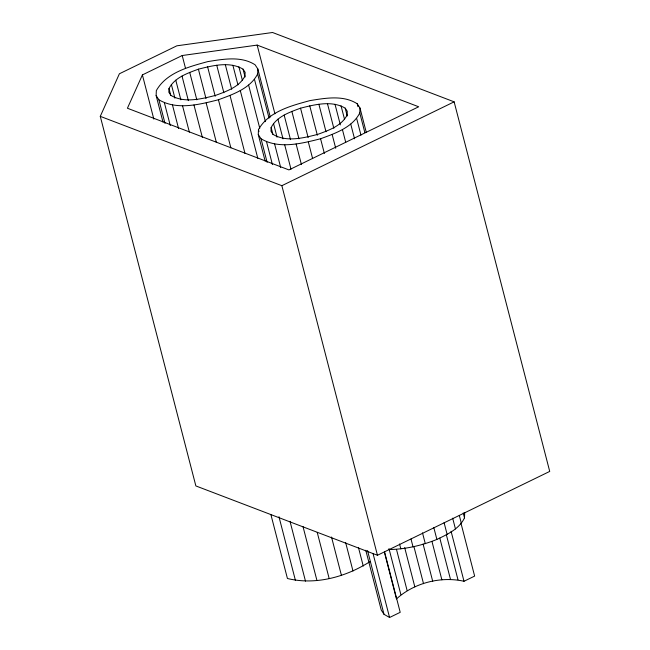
<?xml version="1.0" encoding="UTF-8"?>
<svg xmlns="http://www.w3.org/2000/svg" width="650" height="650" viewBox="0 0 650 650"><rect width="100%" height="100%" fill="white"/><g stroke="black" fill="none" stroke-linecap="round" stroke-linejoin="round"><path stroke-width="0.97" d="M162.996 122.086L156.138 95.574L156.333 90.594C166.514 72.475 189.093 66.722 207.797 61.604C223.234 59.126 241.093 55.811 255.076 64.772L257.839 68.981L270.278 117.097M169 88.514L168.846 92.251L170.918 95.412C184.421 103.382 201.329 98.962 215.572 95.388C226.444 91.358 239.338 87.043 244.977 76.042L245.123 72.304L243.051 69.152C229.556 61.173 212.639 65.601 198.404 69.176C187.525 73.198 174.639 77.513 169 88.514L170.771 95.388M269.067 118.154L257.644 73.97L257.839 68.981M265.135 161.094L258.277 134.582L258.473 129.594C268.653 111.475 291.241 105.731 309.944 100.604C325.374 98.134 343.233 94.819 357.224 103.772L359.978 107.989L366.324 132.535M271.139 127.522L270.993 131.259L273.065 134.42C286.561 142.391 303.477 137.963 317.712 134.388C328.591 130.366 341.477 126.051 347.116 115.05L347.271 111.312L345.199 108.152C331.695 100.181 314.779 104.601 300.544 108.176C289.673 112.206 276.778 116.521 271.139 127.522L272.919 134.396M364.861 132.608L359.783 112.97L359.978 107.989M389.366 549.543C405.673 549.234 421.785 545.521 436.881 539.427C447.363 534.422 459.314 528.978 464.498 517.863L464.693 512.883M100.279 116.35L119.397 73.775L176.824 45.825L272.553 32.5L454.139 101.839L549.721 471.421L377.447 555.271L195.861 485.932L100.279 116.35L281.864 185.689L454.139 101.839M142.399 74.904L127.424 108.241L288.949 169.918L418.681 106.779L257.156 45.094L182.203 55.526L142.399 74.904L153.822 119.088M156.138 95.574L158.893 99.791C176.898 110.419 199.452 104.52 218.432 99.751C232.936 94.388 250.12 88.636 257.644 73.97M258.277 134.582L261.04 138.791C279.037 149.427 301.592 143.52 320.572 138.759C335.075 133.388 352.259 127.644 359.783 112.97M460.948 523.128L474.638 576.095L464.011 581.271C440.814 576.062 414.082 582.904 396.467 598.926L384.548 552.833M270.936 514.743L287.43 578.492C315.421 585.414 346.052 576.932 369.915 561.673M365.779 550.266L381.257 610.09L384.012 614.307L389.569 617.5L400.205 612.324L384.475 551.509M463.231 512.956L464.498 517.863M357.224 103.772L357.979 106.722M356.647 118.438L360.961 135.135M459.323 515.483L461.354 523.331M350.74 124.077L354.551 138.799M452.668 518.172L455.455 528.962M345.199 108.152L347.23 116.009M341.031 105.755L344.589 119.503M451.067 531.245L464.011 581.271M342.42 129.545L345.727 142.309M444.088 522.665L447.135 534.438M335.01 104.26L340.348 124.881M446.323 534.658L457.99 579.776M327.486 103.756L333.84 128.31M439.806 538.078L450.466 579.272M332.166 134.534L335.725 148.281M433.834 527.654L436.881 539.427M318.898 104.276L326.007 131.763M431.982 541.531L441.87 579.784M320.572 138.759L324.382 153.481M422.5 532.862L425.287 543.644M309.741 105.779L317.354 135.232M423.077 544.017L432.713 581.287M300.544 108.176L308.165 137.638M413.879 546.423L423.524 583.692M308.319 141.96L312.634 158.657M411.003 539.004L413.026 546.853M291.85 111.345L298.959 138.84M404.682 547.625L414.83 586.861M296.108 143.967L301.438 164.588M399.547 543.952L400.814 548.86M284.156 115.091L290.509 139.636M396.484 549.404L407.136 590.598M284.651 144.649L290.997 169.195M277.924 119.194L283.002 138.832M388.976 548.608L400.896 594.701M257.156 45.094L274.934 113.831M273.496 123.419L277.046 137.166M274.617 143.983L280.711 167.546M254.499 79.438L265.419 121.656M281.864 185.689L377.447 555.271M266.598 141.984L272.431 164.572M373.084 553.743L389.569 617.5M248.601 85.069L259.773 128.269M243.051 69.152L245.082 77.001M261.04 138.791L267.134 162.362M367.526 550.55L384.012 614.307M258.473 129.594L258.984 131.56M238.891 66.755L242.442 80.502M240.281 90.537L257.798 158.291M358.434 547.414L363.252 566.053M232.871 65.26L237.949 84.898M225.347 64.756L231.693 89.302M230.027 95.534L245.009 153.465M345.646 542.596L352.999 571.041M216.751 65.268L223.868 92.763M218.432 99.751L230.872 147.867M331.516 537.014L341.404 575.266M207.594 66.771L215.215 96.224M198.404 69.176L206.018 98.629M206.172 102.96L216.328 142.236M317.224 532.366L329.152 578.467M189.711 72.345L196.82 99.832M182.203 55.526L185.502 68.291M193.96 104.959L202.345 137.361M302.989 526.524L316.94 580.474M182.016 76.082L188.362 100.636M182.512 105.649L189.361 132.161M290.014 521.324L305.484 581.157M175.776 80.186L180.854 99.824M171.348 84.411L174.907 98.158M172.477 104.975L178.571 128.537M278.964 516.734L295.449 580.491M164.45 102.984L170.292 125.564M158.893 99.791L164.994 123.354"/></g></svg>
